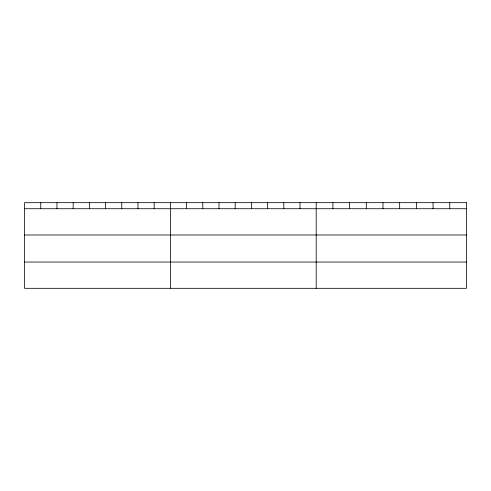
<?xml version="1.0" encoding="UTF-8"?>
<svg xmlns="http://www.w3.org/2000/svg" width="491" height="491" viewBox="0 0 491 491"><rect width="100%" height="100%" fill="white"/><g stroke="black" fill="none" stroke-linecap="round" stroke-linejoin="round"><path stroke-width="0.74" d="M24.55 208.724L466.45 208.724M24.55 234.986L466.45 234.986M24.55 262.053L466.45 262.053M449.756 202.679L449.756 208.724M433.062 202.679L433.062 208.724M416.368 202.679L416.368 208.724M399.674 202.679L399.674 208.724M382.98 202.679L382.98 208.724M366.286 202.679L366.286 208.724M349.592 202.679L349.592 208.724M332.898 202.679L332.898 208.724M316.204 202.679L316.204 288.321M300.001 202.679L300.001 208.724M283.798 202.679L283.798 208.724M267.595 202.679L267.595 208.724M251.392 202.679L251.392 208.724M235.189 202.679L235.189 208.724M218.986 202.679L218.986 208.724M202.783 202.679L202.783 208.724M186.58 202.679L186.58 208.724M170.377 202.679L170.377 288.321M154.174 202.679L154.174 208.724M137.971 202.679L137.971 208.724M121.768 202.679L121.768 208.724M105.565 202.679L105.565 208.724M89.362 202.679L89.362 208.724M73.159 202.679L73.159 208.724M56.956 202.679L56.956 208.724M40.753 202.679L40.753 208.724M466.45 202.679L24.55 202.679L24.55 288.321L466.45 288.321L466.45 202.679"/></g></svg>
